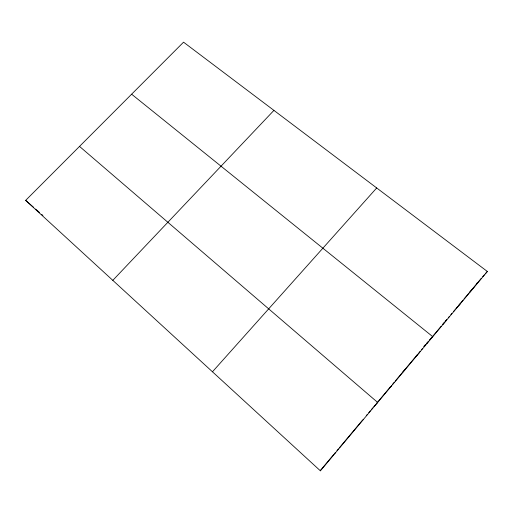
<?xml version="1.0" encoding="UTF-8"?>
<svg xmlns="http://www.w3.org/2000/svg" width="513" height="513" viewBox="0 0 513 513"><rect width="100%" height="100%" fill="white"/><g stroke="black" fill="none" stroke-linecap="round" stroke-linejoin="round"><path stroke-width="0.77" d="M320.388 470.825L487.35 271.473L183.551 42.175L25.65 200.378L320.388 470.825L320.433 470.1M320.914 469.818L333.969 454.236M335.464 452.453L334.47 453.639L334.918 453.473M336.958 450.67L338.445 448.888M339.439 447.702L362.184 420.557M366.231 415.722L367.244 414.517M368.757 412.702L370.277 410.887M371.29 409.682L372.81 407.867M373.817 406.662L377.658 402.442L79.515 146.404M376.343 403.648L390.868 386.308M392.355 384.532L394.343 382.159M395.331 380.973L417.582 354.412M419.102 352.604L420.115 351.392M421.628 349.577L422.641 348.372M424.161 346.557L425.681 344.749M426.694 343.537L428.714 341.119M441.161 326.262L429.721 339.92L432.748 336.663L131.623 94.206M444.187 322.645L442.655 324.479L446.599 320.131M445.213 321.427L446.746 319.593M448.285 317.759L449.305 316.54M450.844 314.706L451.863 313.481M453.402 311.654L454.935 309.82M457.481 306.78L455.961 308.595L460.315 303.754M458.494 305.568L463.059 300.124M464.073 298.912L468.632 293.468M481.194 278.469L469.139 292.859L473.897 287.536M476.628 283.542L477.603 282.439M482.714 276.693L484.259 274.955M485.292 273.795L487.35 271.473M212.459 371.79L376.696 187.95M423.757 346.487L425.354 344.742M426.418 343.582L427.823 342.049M416.062 356.227L419.172 352.873M402.782 372.085L405.469 369.238M112.809 280.354L273.923 110.385M389.829 387.623L391.631 385.757M362.64 420.134L363.55 419.288M348.391 437.018L349.308 436.294M25.65 200.378L33.364 207.111M35.621 209.086L39.501 212.472M41.765 214.453L42.925 215.46"/></g></svg>
